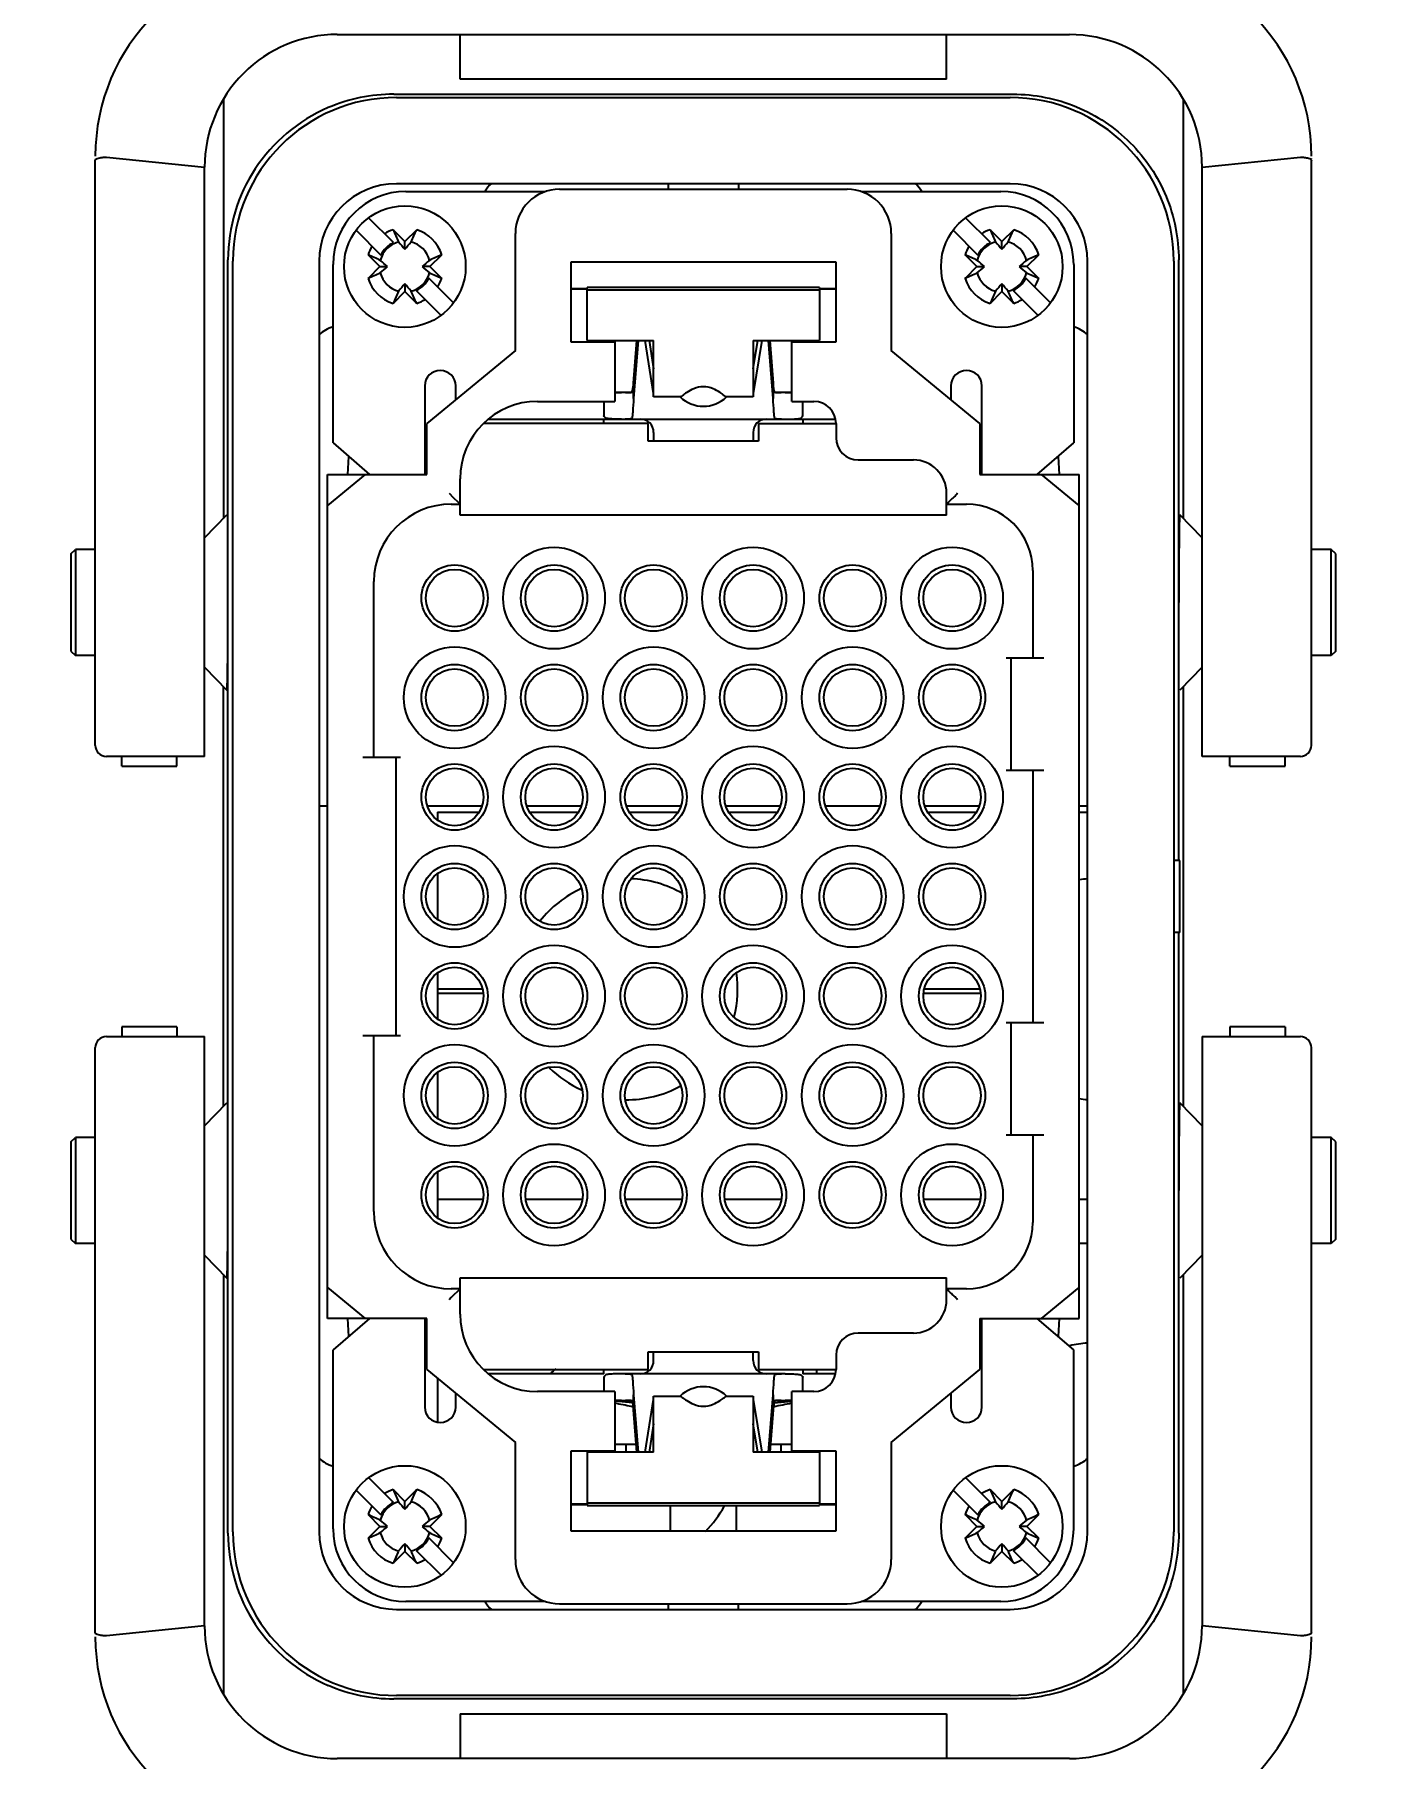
# Model space of a CAD drawing. Header units: millimetres. Extents: x 5828 to 7155, y 123 to 421.
# Drawn here: x 6515.302 to 6518.346, y 229.474 to 233.374 of the extents above; entities that cross this region are included whole.
import ezdxf

# ---------------------------------------------------------------- set-up
doc = ezdxf.new("R2010")
doc.units = ezdxf.units.MM
doc.layers.add('外形图', color=7, linetype='Continuous')
doc.layers.add('尺寸标注', color=7, linetype='Continuous')
doc.styles.add('微软雅黑', font='msyh.ttc', dxfattribs={"height": 2})
doc.dimstyles.new('尺寸标注_1_20比例', dxfattribs={"dimtxt": 1.5, "dimasz": 1.25, "dimexe": 0.5, "dimexo": 0.4, "dimgap": 0.5, "dimtad": 1, "dimdec": 1, "dimlfac": 20, "dimdsep": 46, "dimtxsty": '微软雅黑', "dimcen": 0.09, "dimadec": 0, "dimazin": 0, "dimtp": 0.01, "dimtm": 0.01, "dimtfac": 1, "dimtdec": 1, "dimtofl": 0, "dimtmove": 0, "dimatfit": 3, "dimfxl": 1, "dimtolj": 1, "dimarcsym": 0})

# ---------------------------------------------------------------- blocks, each defined once
blk = doc.blocks.new('*D1060')
at = {"layer": 'Defpoints', "color": 0}
for p in [(6511.7396, 231.3231), (6522.9899, 231.2412), (6511.7396, 221.9691)]:
    blk.add_point(p, dxfattribs=at)
at = {"layer": '尺寸标注', "color": 0, "linetype": 'Continuous', "lineweight": -2}
for p, q in [((6511.7396, 230.9231), (6511.7396, 221.4691)), ((6522.9899, 230.8412), (6522.9899, 221.4691)), ((6521.7399, 221.9691), (6512.9896, 221.9691))]:
    blk.add_line(p, q, dxfattribs=at)
at = {"layer": '尺寸标注', "color": 0}
for points in [[(6512.9896, 222.1775), (6512.9896, 221.7608), (6511.7396, 221.9691)], [(6521.7399, 221.7608), (6521.7399, 222.1775), (6522.9899, 221.9691)]]:
    blk.add_solid(points, dxfattribs=at)
at = {"layer": '尺寸标注', "color": 0, "insert": (6517.3647, 223.555), "char_height": 2, "attachment_point": 5, "style": '微软雅黑'}
blk.add_mtext('\\A1;\\A1;{\\H1.05x;225}', dxfattribs=at)

msp = doc.modelspace()

# ---------------------------------------------------------------- linework, layer by layer
at = {"layer": '外形图', "color": 0, "linetype": 'Continuous'}
for p, q in [((6515.9868, 233.3738), (6517.6426, 233.3738)), ((6516.2647, 233.2729), (6516.2647, 233.3738)), ((6517.3647, 233.2729), (6517.3647, 233.3738)), ((6517.3647, 233.2729), (6516.2647, 233.2729)), ((6515.7297, 233.2279), (6515.7297, 232.2791)), ((6516.1146, 233.2388), (6517.5148, 233.2388)), ((6516.1209, 233.2313), (6517.5085, 233.2313)), ((6517.8997, 233.2277), (6517.8997, 232.2791)), ((6515.4397, 231.7656), (6515.4397, 233.0891)), ((6515.4647, 233.0963), (6515.6868, 233.0738)), ((6515.6868, 231.7406), (6515.6868, 233.0738)), ((6517.9426, 233.0738), (6518.1647, 233.0963)), ((6517.9426, 231.7406), (6517.9426, 233.0738)), ((6518.1897, 233.0936), (6518.1897, 233.0943)), ((6518.1897, 231.7656), (6518.1897, 233.0891)), ((6517.5085, 233.0363), (6516.1209, 233.0363)), ((6516.7352, 233.0363), (6516.7352, 233.0258)), ((6516.8942, 233.0363), (6516.8942, 233.0258)), ((6516.1422, 233.0188), (6516.4572, 233.0188)), ((6516.4897, 233.0238), (6517.1397, 233.0238)), ((6517.1722, 233.0188), (6517.4872, 233.0188)), ((6516.1138, 232.903), (6516.0576, 232.9592)), ((6517.4638, 232.903), (6517.4077, 232.9592)), ((6516.0293, 232.9309), (6516.0855, 232.8747)), ((6516.1397, 232.9054), (6516.1129, 232.9321)), ((6516.1664, 232.9321), (6516.1397, 232.9054)), ((6516.3897, 232.6588), (6516.3897, 232.9238)), ((6517.2397, 232.9238), (6517.2397, 232.6588)), ((6517.3794, 232.9309), (6517.4355, 232.8747)), ((6517.4897, 232.9054), (6517.463, 232.9321)), ((6517.5165, 232.9321), (6517.4897, 232.9054)), ((6516.1397, 232.8879), (6516.1397, 232.9054)), ((6517.4897, 232.8879), (6517.4897, 232.9054)), ((6515.7397, 229.9838), (6515.7397, 232.8638)), ((6515.7509, 229.9862), (6515.7509, 232.8613)), ((6515.9459, 232.8613), (6515.9459, 229.9862)), ((6515.9772, 232.4497), (6515.9772, 232.8538)), ((6516.0564, 232.8756), (6516.0831, 232.8488)), ((6516.0831, 232.8488), (6516.0564, 232.8221)), ((6516.0831, 232.8488), (6516.1006, 232.8488)), ((6516.1963, 232.8488), (6516.1788, 232.8488)), ((6516.1963, 232.8488), (6516.223, 232.8756)), ((6516.223, 232.8221), (6516.1963, 232.8488)), ((6517.1147, 232.8588), (6516.5147, 232.8588)), ((6516.5147, 232.8588), (6516.5147, 232.6788)), ((6517.1147, 232.6788), (6517.1147, 232.8588)), ((6517.4064, 232.8756), (6517.4332, 232.8488)), ((6517.4332, 232.8488), (6517.4064, 232.8221)), ((6517.4332, 232.8488), (6517.4507, 232.8488)), ((6517.5463, 232.8488), (6517.5288, 232.8488)), ((6517.5463, 232.8488), (6517.573, 232.8756)), ((6517.573, 232.8221), (6517.5463, 232.8488)), ((6517.6522, 232.8538), (6517.6522, 232.4497)), ((6517.6835, 229.9862), (6517.6835, 232.8613)), ((6517.8785, 232.8613), (6517.8785, 229.9862)), ((6517.8897, 231.505), (6517.8897, 232.8638)), ((6516.1397, 232.8098), (6516.1397, 232.7923)), ((6516.25, 232.7668), (6516.1939, 232.8229)), ((6516.5522, 232.7988), (6516.5147, 232.7988)), ((6516.5147, 232.7983), (6516.5522, 232.7983)), ((6517.0772, 232.8014), (6516.5522, 232.8014)), ((6516.5522, 232.6812), (6516.5522, 232.8014)), ((6517.0772, 232.8014), (6517.0772, 232.6812)), ((6517.1147, 232.7988), (6517.0772, 232.7988)), ((6517.0772, 232.7983), (6517.1147, 232.7983)), ((6517.4897, 232.8098), (6517.4897, 232.7923)), ((6517.6001, 232.7668), (6517.5439, 232.8229)), ((6516.1129, 232.7655), (6516.1397, 232.7923)), ((6516.1397, 232.7923), (6516.1664, 232.7655)), ((6516.1656, 232.7946), (6516.2217, 232.7385)), ((6517.0772, 232.7956), (6516.5522, 232.7956)), ((6517.463, 232.7655), (6517.4897, 232.7923)), ((6517.4897, 232.7923), (6517.5165, 232.7655)), ((6517.5156, 232.7946), (6517.5718, 232.7385)), ((6516.5522, 232.6812), (6516.7022, 232.6812)), ((6516.5897, 232.6812), (6516.5897, 232.6788)), ((6516.6571, 232.5851), (6516.6646, 232.6812)), ((6516.6672, 232.6812), (6516.6571, 232.5507)), ((6516.7022, 232.5616), (6516.6828, 232.6812)), ((6516.6918, 232.6812), (6516.7022, 232.6171)), ((6516.7022, 232.5541), (6516.7022, 232.6812)), ((6516.9272, 232.6812), (6517.0772, 232.6812)), ((6516.9272, 232.6812), (6516.9272, 232.5541)), ((6516.9272, 232.6171), (6516.9377, 232.6812)), ((6516.9466, 232.6812), (6516.9272, 232.5616)), ((6516.9723, 232.5507), (6516.9622, 232.6812)), ((6516.9649, 232.6812), (6516.9723, 232.5851)), ((6517.0397, 232.6788), (6517.0397, 232.6812)), ((6516.3897, 232.6588), (6516.1897, 232.4938)), ((6516.5147, 232.6788), (6516.6147, 232.6788)), ((6516.6147, 232.6788), (6516.6147, 232.5438)), ((6517.0147, 232.6788), (6517.1147, 232.6788)), ((6517.0147, 232.5438), (6517.0147, 232.6788)), ((6517.4397, 232.4938), (6517.2397, 232.6588)), ((6516.1847, 232.5788), (6516.1847, 232.3788)), ((6516.2547, 232.5474), (6516.2547, 232.5788)), ((6516.6571, 232.5507), (6516.6571, 232.5851)), ((6516.9723, 232.5851), (6516.9723, 232.5507)), ((6517.3747, 232.5788), (6517.3747, 232.5474)), ((6517.4447, 232.3788), (6517.4447, 232.5788)), ((6516.4397, 232.5438), (6516.6147, 232.5438)), ((6516.5897, 232.5438), (6516.5897, 232.5122)), ((6516.6536, 232.5638), (6516.6147, 232.5638)), ((6516.6168, 232.5639), (6516.6297, 232.5638)), ((6516.7624, 232.5541), (6516.7022, 232.5541)), ((6516.9272, 232.5541), (6516.867, 232.5541)), ((6517.0147, 232.5638), (6516.9758, 232.5638)), ((6516.9997, 232.5638), (6517.0148, 232.5639)), ((6517.0147, 232.5438), (6517.0647, 232.5438)), ((6517.0397, 232.5122), (6517.0397, 232.5438)), ((6516.1897, 232.3788), (6516.1897, 232.4938)), ((6516.6897, 232.4938), (6516.3172, 232.4938)), ((6516.3284, 232.5038), (6517.1131, 232.5038)), ((6516.5897, 232.4938), (6516.5897, 232.5038)), ((6516.6897, 232.4538), (6516.6897, 232.4938)), ((6516.9397, 232.4938), (6517.1147, 232.4938)), ((6516.9397, 232.4938), (6516.9397, 232.4538)), ((6517.0397, 232.5038), (6517.0397, 232.4938)), ((6517.1147, 232.4938), (6517.1147, 232.4613)), ((6517.4397, 232.4938), (6517.4397, 232.3788)), ((6515.9772, 232.4497), (6516.0597, 232.3788)), ((6516.9397, 232.4538), (6516.6897, 232.4538)), ((6516.7022, 232.4738), (6516.7022, 232.4538)), ((6516.9272, 232.4738), (6516.9272, 232.4538)), ((6517.5697, 232.3788), (6517.6522, 232.4497)), ((6516.0126, 232.4192), (6516.01, 232.3788)), ((6516.1897, 232.4438), (6516.1847, 232.4438)), ((6517.1647, 232.4113), (6517.2897, 232.4113)), ((6517.4397, 232.4438), (6517.4447, 232.4438)), ((6517.6168, 232.4192), (6517.6194, 232.3788)), ((6515.9647, 232.3788), (6516.1897, 232.3788)), ((6515.9647, 230.4688), (6515.9647, 232.3788)), ((6516.0503, 232.3788), (6515.9647, 232.3082)), ((6517.4397, 232.3788), (6517.6647, 232.3788)), ((6517.6647, 232.3082), (6517.5791, 232.3788)), ((6517.6647, 230.4688), (6517.6647, 232.3788)), ((6516.2397, 232.3363), (6516.2446, 232.3314)), ((6516.2447, 232.3313), (6516.2647, 232.3113)), ((6516.2647, 232.2863), (6516.2647, 232.3688)), ((6517.3647, 232.2863), (6517.3647, 232.3363)), ((6516.2447, 232.3113), (6516.2647, 232.3113)), ((6517.3647, 232.3113), (6517.4097, 232.3113)), ((6515.6868, 232.2353), (6515.7373, 232.2869)), ((6517.3647, 232.2863), (6516.2647, 232.2863)), ((6517.9426, 232.2353), (6517.8921, 232.2869)), ((6515.3847, 232.1988), (6515.3947, 232.2088)), ((6515.3847, 232.1988), (6515.3847, 231.9788)), ((6515.4397, 232.2088), (6515.3947, 232.2088)), ((6515.3947, 232.2088), (6515.3947, 231.9688)), ((6518.2347, 232.2088), (6518.1897, 232.2088)), ((6518.2447, 232.1988), (6518.2347, 232.2088)), ((6518.2347, 231.9688), (6518.2347, 232.2088)), ((6518.2447, 231.9788), (6518.2447, 232.1988)), ((6516.0697, 231.7388), (6516.0697, 232.1363)), ((6517.5597, 232.1613), (6517.5597, 231.9638)), ((6515.3847, 231.9788), (6515.3947, 231.9688)), ((6515.4397, 231.9688), (6515.3947, 231.9688)), ((6515.6868, 231.9424), (6515.7373, 231.8907)), ((6517.4997, 231.9638), (6517.5847, 231.9638)), ((6517.5097, 231.9638), (6517.5097, 231.7088)), ((6517.9426, 231.9424), (6517.8921, 231.8907)), ((6518.2347, 231.9688), (6518.1897, 231.9688)), ((6518.2447, 231.9788), (6518.2347, 231.9688)), ((6515.7297, 230.949), (6515.7297, 231.8985)), ((6517.8997, 231.8985), (6517.8997, 230.949)), ((6515.6868, 231.7406), (6515.4647, 231.7406)), ((6515.4993, 231.7188), (6515.4993, 231.7406)), ((6515.4993, 231.7188), (6515.6243, 231.7188)), ((6515.6243, 231.7188), (6515.6243, 231.7406)), ((6516.0447, 231.7388), (6516.1297, 231.7388)), ((6516.1197, 231.1088), (6516.1197, 231.7388)), ((6517.5847, 231.7088), (6517.4997, 231.7088)), ((6517.5597, 231.7088), (6517.5597, 231.1388)), ((6518.1647, 231.7406), (6517.9426, 231.7406)), ((6518.0051, 231.7188), (6518.0051, 231.7406)), ((6518.0051, 231.7188), (6518.1301, 231.7188)), ((6518.1301, 231.7188), (6518.1301, 231.7406)), ((6515.9459, 231.6288), (6515.9647, 231.6288)), ((6516.191, 231.6288), (6516.3134, 231.6288)), ((6516.416, 231.6288), (6516.5384, 231.6288)), ((6516.641, 231.6288), (6516.7634, 231.6288)), ((6516.866, 231.6288), (6516.9884, 231.6288)), ((6517.091, 231.6288), (6517.2134, 231.6288)), ((6517.316, 231.6288), (6517.4384, 231.6288)), ((6517.6647, 231.6288), (6517.6835, 231.6288)), ((6516.2132, 231.6143), (6516.3065, 231.6143)), ((6516.2132, 231.6143), (6516.2132, 231.5974)), ((6516.4229, 231.6143), (6516.5315, 231.6143)), ((6516.6479, 231.6143), (6516.7565, 231.6143)), ((6516.8729, 231.6143), (6516.9815, 231.6143)), ((6517.3229, 231.6143), (6517.4315, 231.6143)), ((6517.6647, 231.6143), (6517.6835, 231.6143)), ((6516.2132, 231.4752), (6516.2132, 231.3724)), ((6517.8924, 231.505), (6517.8785, 231.505)), ((6517.8924, 231.3425), (6517.8924, 231.505)), ((6517.8924, 231.3425), (6517.8785, 231.3425)), ((6517.8897, 229.9838), (6517.8897, 231.3425)), ((6516.2132, 231.2501), (6516.2132, 231.1474)), ((6516.3148, 231.214), (6516.2132, 231.214)), ((6516.3165, 231.204), (6516.2132, 231.204)), ((6517.4415, 231.204), (6517.3129, 231.204)), ((6517.4398, 231.214), (6517.3147, 231.214)), ((6515.6243, 231.1288), (6515.4993, 231.1288)), ((6515.4993, 231.1288), (6515.4993, 231.107)), ((6515.6243, 231.1288), (6515.6243, 231.107)), ((6517.4997, 231.1388), (6517.5847, 231.1388)), ((6517.5097, 231.1388), (6517.5097, 230.8838)), ((6518.1301, 231.1288), (6518.0051, 231.1288)), ((6518.0051, 231.1288), (6518.0051, 231.107)), ((6518.1301, 231.1288), (6518.1301, 231.107)), ((6515.4647, 231.107), (6515.6868, 231.107)), ((6515.6868, 229.7737), (6515.6868, 231.107)), ((6516.1297, 231.1088), (6516.0447, 231.1088)), ((6516.0697, 230.7113), (6516.0697, 231.1088)), ((6517.9426, 231.107), (6518.1647, 231.107)), ((6517.9426, 231.107), (6517.9426, 229.7737)), ((6515.4397, 229.7585), (6515.4397, 231.082)), ((6518.1897, 229.7585), (6518.1897, 231.082)), ((6516.2132, 231.0251), (6516.2132, 230.9224)), ((6515.6868, 230.9052), (6515.7373, 230.9569)), ((6517.9426, 230.9052), (6517.8921, 230.9569)), ((6515.3847, 230.8688), (6515.3947, 230.8788)), ((6515.3847, 230.8687), (6515.3847, 230.6488)), ((6515.4397, 230.8788), (6515.3947, 230.8788)), ((6515.3947, 230.8788), (6515.3947, 230.6388)), ((6517.5847, 230.8838), (6517.4997, 230.8838)), ((6517.5597, 230.8838), (6517.5597, 230.6863)), ((6518.2347, 230.8788), (6518.1897, 230.8788)), ((6518.2447, 230.8688), (6518.2347, 230.8788)), ((6518.2347, 230.6388), (6518.2347, 230.8788)), ((6518.2447, 230.6488), (6518.2447, 230.8687)), ((6516.2132, 230.8001), (6516.2132, 230.6974)), ((6516.2132, 230.739), (6516.3163, 230.739)), ((6516.413, 230.739), (6516.5413, 230.739)), ((6516.638, 230.739), (6516.7664, 230.739)), ((6516.863, 230.739), (6516.9914, 230.739)), ((6517.313, 230.739), (6517.4414, 230.739)), ((6517.6647, 230.739), (6517.6835, 230.739)), ((6515.3847, 230.6488), (6515.3947, 230.6388)), ((6515.4397, 230.6388), (6515.3947, 230.6388)), ((6517.6835, 230.639), (6517.6647, 230.639)), ((6518.2347, 230.6388), (6518.1897, 230.6388)), ((6518.2447, 230.6488), (6518.2347, 230.6388)), ((6515.6868, 230.6123), (6515.7373, 230.5607)), ((6517.9426, 230.6123), (6517.8921, 230.5607)), ((6515.7297, 230.5685), (6515.7297, 229.6199)), ((6515.9647, 230.5394), (6516.0503, 230.4688)), ((6516.2647, 230.5363), (6516.2447, 230.5363)), ((6516.2647, 230.5363), (6516.2447, 230.5163)), ((6516.2647, 230.5613), (6517.3647, 230.5613)), ((6516.2647, 230.4788), (6516.2647, 230.5613)), ((6517.3647, 230.5113), (6517.3647, 230.5613)), ((6517.4097, 230.5363), (6517.3647, 230.5363)), ((6517.5791, 230.4688), (6517.6647, 230.5394)), ((6517.8997, 230.5685), (6517.8997, 229.6197)), ((6516.2447, 230.5163), (6516.2397, 230.5114)), ((6516.1897, 230.4688), (6515.9647, 230.4688)), ((6516.0597, 230.4688), (6515.9772, 230.3979)), ((6516.01, 230.4688), (6516.0126, 230.4284)), ((6516.1847, 230.4688), (6516.1847, 230.2688)), ((6516.1897, 230.3538), (6516.1897, 230.4688)), ((6517.4397, 230.4688), (6517.6647, 230.4688)), ((6517.4397, 230.4688), (6517.4397, 230.3538)), ((6517.4447, 230.2688), (6517.4447, 230.4688)), ((6517.6522, 230.3979), (6517.5697, 230.4688)), ((6517.6194, 230.4688), (6517.6168, 230.4284)), ((6517.2897, 230.4363), (6517.1647, 230.4363)), ((6515.9772, 229.9937), (6515.9772, 230.3979)), ((6516.1897, 230.4038), (6516.1847, 230.4038)), ((6516.6897, 230.3938), (6516.9397, 230.3938)), ((6516.6897, 230.3538), (6516.6897, 230.3938)), ((6516.7022, 230.3738), (6516.7022, 230.3938)), ((6516.9272, 230.3738), (6516.9272, 230.3938)), ((6516.9397, 230.3938), (6516.9397, 230.3538)), ((6517.1147, 230.3863), (6517.1147, 230.3538)), ((6517.4397, 230.4038), (6517.4447, 230.4038)), ((6517.6522, 229.9937), (6517.6522, 230.3979)), ((6516.1897, 230.3538), (6516.3897, 230.1888)), ((6516.3172, 230.3538), (6516.6897, 230.3538)), ((6516.5897, 230.3438), (6516.3291, 230.3438)), ((6516.5897, 230.3438), (6516.5897, 230.3538)), ((6516.9997, 230.3438), (6516.6297, 230.3438)), ((6516.9397, 230.3538), (6517.1147, 230.3538)), ((6517.0397, 230.3538), (6517.0397, 230.3438)), ((6517.1131, 230.3438), (6517.0397, 230.3438)), ((6517.0712, 230.3438), (6517.0712, 230.3538)), ((6517.2397, 230.1888), (6517.4397, 230.3538)), ((6516.2132, 230.3344), (6516.2132, 230.2338)), ((6516.6147, 230.3038), (6516.4397, 230.3038)), ((6516.5897, 230.3354), (6516.5897, 230.3038)), ((6516.6147, 230.3038), (6516.6147, 230.1688)), ((6517.0647, 230.3038), (6517.0147, 230.3038)), ((6517.0147, 230.1688), (6517.0147, 230.3038)), ((6517.0397, 230.3038), (6517.0397, 230.3354)), ((6516.2547, 230.2688), (6516.2547, 230.3001)), ((6516.6147, 230.2838), (6516.6536, 230.2838)), ((6516.6297, 230.2838), (6516.6147, 230.2836)), ((6516.6545, 230.2785), (6516.615, 230.2818)), ((6516.6536, 230.2819), (6516.6545, 230.2787)), ((6516.6545, 230.2787), (6516.6561, 230.2702)), ((6516.6561, 230.2702), (6516.6571, 230.2624)), ((6516.6571, 230.2968), (6516.6672, 230.1664)), ((6516.6571, 230.2624), (6516.6571, 230.2968)), ((6516.6828, 230.1664), (6516.7022, 230.2859)), ((6516.7022, 230.2934), (6516.7624, 230.2934)), ((6516.7022, 230.1664), (6516.7022, 230.2934)), ((6516.867, 230.2934), (6516.9272, 230.2934)), ((6516.9272, 230.2934), (6516.9272, 230.1664)), ((6516.9272, 230.2859), (6516.9466, 230.1664)), ((6516.9622, 230.1664), (6516.9723, 230.2968)), ((6516.9723, 230.2968), (6516.9723, 230.2624)), ((6516.9749, 230.2787), (6516.9733, 230.2701)), ((6516.9758, 230.2819), (6516.9749, 230.2787)), ((6516.9749, 230.2785), (6517.0144, 230.2818)), ((6516.9758, 230.2838), (6517.0147, 230.2838)), ((6517.0126, 230.2837), (6516.9997, 230.2838)), ((6517.3747, 230.3001), (6517.3747, 230.2688)), ((6516.6646, 230.1664), (6516.6571, 230.2624)), ((6516.7022, 230.2305), (6516.6918, 230.1664)), ((6516.9377, 230.1664), (6516.9272, 230.2305)), ((6516.9723, 230.2624), (6516.9649, 230.1664)), ((6516.3897, 229.9237), (6516.3897, 230.1888)), ((6517.2397, 230.1888), (6517.2397, 229.9237)), ((6516.6147, 230.1688), (6516.5147, 230.1688)), ((6516.5147, 230.1688), (6516.5147, 229.9887)), ((6516.7022, 230.1664), (6516.5522, 230.1664)), ((6516.5522, 230.1664), (6516.5522, 230.0462)), ((6516.5897, 230.1688), (6516.5897, 230.1664)), ((6516.6632, 230.1838), (6516.6147, 230.1838)), ((6516.6397, 230.1838), (6516.6397, 230.1664)), ((6517.0772, 230.1664), (6516.9272, 230.1664)), ((6517.0147, 230.1838), (6516.9662, 230.1838)), ((6516.9897, 230.1838), (6516.9897, 230.1664)), ((6517.1147, 230.1688), (6517.0147, 230.1688)), ((6517.0397, 230.1664), (6517.0397, 230.1688)), ((6517.0772, 230.1664), (6517.0772, 230.0462)), ((6517.1147, 229.9887), (6517.1147, 230.1688)), ((6516.1138, 230.0529), (6516.0576, 230.1091)), ((6517.4638, 230.0529), (6517.4077, 230.1091)), ((6516.0293, 230.0808), (6516.0855, 230.0247)), ((6516.1397, 230.0553), (6516.1129, 230.0821)), ((6516.1664, 230.0821), (6516.1397, 230.0553)), ((6517.3794, 230.0808), (6517.4355, 230.0247)), ((6517.4897, 230.0553), (6517.463, 230.0821)), ((6517.5165, 230.0821), (6517.4897, 230.0553)), ((6516.1397, 230.0378), (6516.1397, 230.0553)), ((6516.5522, 230.0492), (6516.5147, 230.0492)), ((6516.5147, 230.0487), (6516.5522, 230.0487)), ((6516.5522, 230.0519), (6517.0772, 230.0519)), ((6516.5522, 230.0462), (6517.0772, 230.0462)), ((6516.7397, 230.0462), (6516.7397, 229.9887)), ((6516.8897, 229.9887), (6516.8897, 230.0462)), ((6517.1147, 230.0492), (6517.0772, 230.0492)), ((6517.0772, 230.0487), (6517.1147, 230.0487)), ((6517.4897, 230.0378), (6517.4897, 230.0553)), ((6516.0564, 230.0255), (6516.0831, 229.9987)), ((6516.0831, 229.9987), (6516.0564, 229.972)), ((6516.0831, 229.9987), (6516.1006, 229.9987)), ((6516.1963, 229.9987), (6516.1788, 229.9987)), ((6516.1963, 229.9987), (6516.223, 230.0255)), ((6516.223, 229.972), (6516.1963, 229.9987)), ((6517.4064, 230.0255), (6517.4332, 229.9987)), ((6517.4332, 229.9987), (6517.4064, 229.972)), ((6517.4332, 229.9987), (6517.4507, 229.9987)), ((6517.5463, 229.9987), (6517.5288, 229.9987)), ((6517.5463, 229.9987), (6517.573, 230.0255)), ((6517.573, 229.972), (6517.5463, 229.9987)), ((6516.1397, 229.9597), (6516.1397, 229.9422)), ((6516.25, 229.9167), (6516.1939, 229.9728)), ((6516.5147, 229.9887), (6517.1147, 229.9887)), ((6517.4897, 229.9597), (6517.4897, 229.9422)), ((6517.6001, 229.9167), (6517.5439, 229.9728)), ((6516.1129, 229.9154), (6516.1397, 229.9422)), ((6516.1397, 229.9422), (6516.1664, 229.9154)), ((6516.1656, 229.9445), (6516.2217, 229.8884)), ((6517.463, 229.9154), (6517.4897, 229.9422)), ((6517.4897, 229.9422), (6517.5165, 229.9154)), ((6517.5156, 229.9445), (6517.5718, 229.8884)), ((6516.1209, 229.8112), (6517.5085, 229.8112)), ((6516.4572, 229.8287), (6516.1422, 229.8287)), ((6516.4897, 229.8237), (6517.1397, 229.8237)), ((6516.7352, 229.8218), (6516.7352, 229.8112)), ((6516.8942, 229.8112), (6516.8942, 229.8218)), ((6517.4872, 229.8287), (6517.1722, 229.8287)), ((6515.6868, 229.7737), (6515.4647, 229.7513)), ((6518.1647, 229.7513), (6517.9426, 229.7737)), ((6517.5148, 229.6087), (6516.1146, 229.6087)), ((6517.5085, 229.6162), (6516.1209, 229.6162)), ((6516.2647, 229.5747), (6517.3647, 229.5747)), ((6516.2647, 229.5747), (6516.2647, 229.4737)), ((6517.3647, 229.5747), (6517.3647, 229.4737)), ((6517.6426, 229.4737), (6515.9868, 229.4737))]:
    msp.add_line(p, q, dxfattribs=at)
for centre, radius in [((6516.1397, 232.8488), 0.1375), ((6517.4897, 232.8488), 0.1375), ((6516.4772, 232.0988), 0.115), ((6516.9272, 232.0988), 0.115), ((6517.3772, 232.0988), 0.115), ((6516.2522, 232.0988), 0.075), ((6516.2522, 232.0988), 0.065), ((6516.4772, 232.0988), 0.075), ((6516.4772, 232.0988), 0.065), ((6516.7022, 232.0988), 0.075), ((6516.7022, 232.0988), 0.065), ((6516.9272, 232.0988), 0.075), ((6516.9272, 232.0988), 0.065), ((6517.1522, 232.0988), 0.075), ((6517.1522, 232.0988), 0.065), ((6517.3772, 232.0988), 0.075), ((6517.3772, 232.0988), 0.065), ((6516.2522, 231.8738), 0.115), ((6516.7022, 231.8738), 0.115), ((6517.1522, 231.8738), 0.115), ((6516.2522, 231.8738), 0.075), ((6516.4772, 231.8738), 0.075), ((6516.7022, 231.8738), 0.075), ((6516.9272, 231.8738), 0.075), ((6517.1522, 231.8738), 0.075), ((6517.3772, 231.8738), 0.075), ((6516.2522, 231.8738), 0.065), ((6516.4772, 231.8738), 0.065), ((6516.7022, 231.8738), 0.065), ((6516.9272, 231.8738), 0.065), ((6517.1522, 231.8738), 0.065), ((6517.3772, 231.8738), 0.065), ((6516.4772, 231.6488), 0.115), ((6516.9272, 231.6488), 0.115), ((6517.3772, 231.6488), 0.115), ((6516.2522, 231.6488), 0.075), ((6516.2522, 231.6488), 0.065), ((6516.4772, 231.6488), 0.075), ((6516.4772, 231.6488), 0.065), ((6516.7022, 231.6488), 0.075), ((6516.7022, 231.6488), 0.065), ((6516.9272, 231.6488), 0.075), ((6516.9272, 231.6488), 0.065), ((6517.1522, 231.6488), 0.075), ((6517.1522, 231.6488), 0.065), ((6517.3772, 231.6488), 0.075), ((6517.3772, 231.6488), 0.065), ((6516.2522, 231.4238), 0.115), ((6516.7022, 231.4238), 0.115), ((6517.1522, 231.4238), 0.115), ((6516.2522, 231.4238), 0.075), ((6516.2522, 231.4238), 0.065), ((6516.4772, 231.4238), 0.075), ((6516.4772, 231.4238), 0.065), ((6516.7022, 231.4238), 0.075), ((6516.7022, 231.4238), 0.065), ((6516.9272, 231.4238), 0.075), ((6516.9272, 231.4238), 0.065), ((6517.1522, 231.4238), 0.075), ((6517.1522, 231.4238), 0.065), ((6517.3772, 231.4238), 0.075), ((6517.3772, 231.4238), 0.065), ((6516.4772, 231.1988), 0.115), ((6516.9272, 231.1988), 0.115), ((6517.3772, 231.1988), 0.115), ((6516.2522, 231.1988), 0.075), ((6516.2522, 231.1988), 0.065), ((6516.4772, 231.1988), 0.075), ((6516.4772, 231.1988), 0.065), ((6516.7022, 231.1988), 0.075), ((6516.7022, 231.1988), 0.065), ((6516.9272, 231.1988), 0.075), ((6516.9272, 231.1988), 0.065), ((6517.1522, 231.1988), 0.075), ((6517.1522, 231.1988), 0.065), ((6517.3772, 231.1988), 0.075), ((6517.3772, 231.1988), 0.065), ((6516.2522, 230.9738), 0.115), ((6516.7022, 230.9738), 0.115), ((6517.1522, 230.9738), 0.115), ((6516.2522, 230.9738), 0.075), ((6516.4772, 230.9738), 0.075), ((6516.7022, 230.9738), 0.075), ((6516.9272, 230.9738), 0.075), ((6517.1522, 230.9738), 0.075), ((6517.3772, 230.9738), 0.075), ((6516.2522, 230.9738), 0.065), ((6516.4772, 230.9738), 0.065), ((6516.7022, 230.9738), 0.065), ((6516.9272, 230.9738), 0.065), ((6517.1522, 230.9738), 0.065), ((6517.3772, 230.9738), 0.065), ((6516.4772, 230.7488), 0.115), ((6516.9272, 230.7488), 0.115), ((6517.3772, 230.7488), 0.115), ((6516.2522, 230.7488), 0.075), ((6516.2522, 230.7488), 0.065), ((6516.4772, 230.7488), 0.075), ((6516.4772, 230.7488), 0.065), ((6516.7022, 230.7488), 0.075), ((6516.7022, 230.7488), 0.065), ((6516.9272, 230.7488), 0.075), ((6516.9272, 230.7488), 0.065), ((6517.1522, 230.7488), 0.075), ((6517.1522, 230.7488), 0.065), ((6517.3772, 230.7488), 0.075), ((6517.3772, 230.7488), 0.065), ((6516.1397, 229.9987), 0.1375), ((6517.4897, 229.9987), 0.1375)]:
    msp.add_circle(centre, radius, dxfattribs=at)
for centre, radius, start, end in [((6515.8897, 233.0988), 0.45, 90, 180), ((6517.7397, 233.0988), 0.45, 360, 90), ((6515.9868, 233.0738), 0.3, 89.9998, 180), ((6517.6426, 233.0738), 0.3, 0, 89.9999), ((6516.1209, 232.8613), 0.37, 90, 180), ((6517.5085, 232.8613), 0.37, 0, 90), ((6516.1147, 232.8639), 0.375, 113.2893, 180.0078), ((6516.1209, 232.8613), 0.175, 90, 180), ((6516.3863, 232.981), 0.0755, 132.4137, 149.6889), ((6517.2432, 232.9811), 0.0753, 30.0279, 44.9605), ((6517.5085, 232.8613), 0.175, 0, 90), ((6516.1422, 232.8538), 0.165, 90, 180), ((6516.4897, 232.9238), 0.1, 90, 180), ((6516.8147, 233.0258), 0.0795, 180, 181.5004), ((6516.8147, 233.0258), 0.0795, 358.4996, 0), ((6517.1397, 232.9238), 0.1, 0, 90), ((6517.4872, 232.8538), 0.165, 0, 90), ((6516.1397, 232.8488), 0.0875, 107.7971, 121.787), ((6523.6432, 236.3497), 8.2695, 204.41074, 204.62178), ((6508.6362, 236.3497), 8.2695, 335.37822, 335.58926), ((6516.1397, 232.8488), 0.0875, 17.7971, 72.2029), ((6517.4897, 232.8488), 0.0875, 107.7971, 121.787), ((6524.9933, 236.3497), 8.2695, 204.41074, 204.62178), ((6509.9862, 236.3497), 8.2695, 335.37822, 335.58926), ((6517.4897, 232.8488), 0.0875, 17.7971, 72.2029), ((6516.1397, 232.8488), 0.0875, 148.213, 162.2029), ((6516.1397, 232.8488), 0.0574, 104.2353, 165.7647), ((6516.1397, 232.8488), 0.0601, 115.5551, 154.4449), ((6517.354, 233.9383), 1.6056, 220.0858, 220.8613), ((6514.9254, 233.9383), 1.6056, 319.1387, 319.9142), ((6516.1397, 232.8488), 0.0574, 14.2353, 75.7647), ((6517.4897, 232.8488), 0.0875, 148.213, 162.2029), ((6517.4897, 232.8488), 0.0574, 104.2353, 165.7647), ((6517.4897, 232.8488), 0.0601, 115.5551, 154.4449), ((6518.704, 233.9383), 1.6056, 220.0858, 220.8613), ((6516.2754, 233.9383), 1.6056, 319.1387, 319.9142), ((6517.4897, 232.8488), 0.0574, 14.2353, 75.7647), ((6512.6388, 225.3453), 8.2695, 65.37822, 65.58926), ((6515.0502, 231.6345), 1.6056, 49.1387, 49.9142), ((6515.0502, 234.0631), 1.6056, 310.0858, 310.8613), ((6517.2292, 231.6345), 1.6056, 130.0858, 130.8613), ((6517.2292, 234.0631), 1.6056, 229.1387, 229.9142), ((6519.6406, 225.3453), 8.2695, 114.41074, 114.62178), ((6513.9888, 225.3453), 8.2695, 65.37822, 65.58926), ((6516.4002, 231.6345), 1.6056, 49.1387, 49.9142), ((6516.4002, 234.0631), 1.6056, 310.0858, 310.8613), ((6518.5792, 231.6345), 1.6056, 130.0858, 130.8613), ((6518.5792, 234.0631), 1.6056, 229.1387, 229.9142), ((6520.9906, 225.3453), 8.2695, 114.41074, 114.62178), ((6512.6388, 240.3524), 8.2695, 294.41074, 294.62178), ((6516.1397, 232.8488), 0.0875, 197.7971, 252.2029), ((6516.1397, 232.8488), 0.0574, 194.2353, 255.7647), ((6517.354, 231.7593), 1.6056, 139.1387, 139.9142), ((6514.9254, 231.7593), 1.6056, 40.0858, 40.8613), ((6516.1397, 232.8488), 0.0574, 284.2353, 345.7647), ((6516.1397, 232.8488), 0.0601, 295.5551, 334.4449), ((6519.6406, 240.3524), 8.2695, 245.37822, 245.58926), ((6516.1397, 232.8488), 0.0875, 328.213, 342.2029), ((6513.9888, 240.3524), 8.2695, 294.41074, 294.62178), ((6517.4897, 232.8488), 0.0875, 197.7971, 252.2029), ((6517.4897, 232.8488), 0.0574, 194.2353, 255.7647), ((6518.704, 231.7593), 1.6056, 139.1387, 139.9142), ((6516.2754, 231.7593), 1.6056, 40.0858, 40.8613), ((6517.4897, 232.8488), 0.0574, 284.2353, 345.7647), ((6517.4897, 232.8488), 0.0601, 295.5551, 334.4449), ((6520.9906, 240.3524), 8.2695, 245.37822, 245.58926), ((6517.4897, 232.8488), 0.0875, 328.213, 342.2029), ((6523.6432, 229.3479), 8.2695, 155.37822, 155.58926), ((6508.6362, 229.3479), 8.2695, 24.41074, 24.62178), ((6516.1397, 232.8488), 0.0875, 287.7971, 301.787), ((6524.9933, 229.3479), 8.2695, 155.37822, 155.58926), ((6509.9862, 229.3479), 8.2695, 24.41074, 24.62178), ((6517.4897, 232.8488), 0.0875, 287.7971, 301.787), ((6516.2197, 232.5788), 0.035, 0, 180), ((6517.4097, 232.5788), 0.035, 0, 180), ((6516.4397, 232.3688), 0.175, 90, 180), ((6516.6201, 232.7494), 0.1855, 268.3135, 268.9754), ((6516.8147, 232.6077), 0.075, 225.4711, 314.5289), ((6517.0647, 232.4938), 0.05, 0, 90), ((6516.6722, 232.4738), 0.03, 0, 90), ((6516.9572, 232.4738), 0.03, 90, 180), ((6517.1647, 232.4613), 0.05, 180, 270), ((6517.2897, 232.3363), 0.075, 0, 90), ((6516.2447, 232.1363), 0.175, 90, 180), ((6517.4097, 232.1613), 0.15, 0, 90), ((6515.4647, 231.7656), 0.025, 179.9994, 270), ((6518.1647, 231.7656), 0.025, 270, 0.0006), ((6516.6422, 231.214), 0.25, 114.4445, 141.963), ((6516.6422, 231.214), 0.25, 59.9334, 88.1394), ((6517.7002, 231.214), 0.25, 93.8442, 98.0971), ((6516.6422, 231.214), 0.25, 345.6049, 8.5344), ((6515.4647, 231.082), 0.025, 90, 180.0006), ((6518.1647, 231.082), 0.025, 359.9994, 90), ((6516.6422, 231.214), 0.25, 225.2133, 245.7032), ((6516.6422, 231.214), 0.25, 269.0115, 298.9381), ((6517.7002, 231.214), 0.25, 261.7727, 266.1438), ((6516.2447, 230.7113), 0.175, 180, 270), ((6517.4097, 230.6863), 0.15, 270, 0), ((6517.2897, 230.5113), 0.075, 270, 0), ((6516.4397, 230.4788), 0.175, 180, 270), ((6517.1647, 230.3863), 0.05, 90, 180), ((6517.7002, 230.164), 0.25, 93.8442, 103.2612), ((6516.6422, 230.164), 0.25, 130.0973, 133.6912), ((6516.6722, 230.3738), 0.03, 270, 0), ((6516.9572, 230.3738), 0.03, 180, 270), ((6517.0647, 230.3538), 0.05, 270, 0), ((6516.8147, 230.2399), 0.075, 45.4711, 134.5289), ((6516.2197, 230.2688), 0.035, 180, 0), ((6516.9446, 231.8169), 1.5736, 257.8974, 259.2609), ((6516.9044, 231.6087), 1.3616, 259.2919, 259.4897), ((6517.2015, 230.2364), 0.2307, 171.6188, 173.531), ((6516.6904, 231.7901), 1.5462, 280.5442, 282.1083), ((6517.0093, 230.0982), 0.1855, 88.3135, 88.9754), ((6517.4097, 230.2688), 0.035, 180, 0), ((6516.1397, 229.9987), 0.0875, 107.7971, 121.787), ((6523.6432, 233.4996), 8.2695, 204.41074, 204.62178), ((6508.6362, 233.4996), 8.2695, 335.37822, 335.58926), ((6516.1397, 229.9987), 0.0875, 17.7971, 72.2029), ((6517.4897, 229.9987), 0.0875, 107.7971, 121.787), ((6524.9933, 233.4996), 8.2695, 204.41074, 204.62178), ((6509.9862, 233.4996), 8.2695, 335.37822, 335.58926), ((6517.4897, 229.9987), 0.0875, 17.7971, 72.2029), ((6516.1397, 229.9987), 0.0875, 148.213, 162.2029), ((6516.1397, 229.9987), 0.0574, 104.2353, 165.7647), ((6516.1397, 229.9987), 0.0601, 115.5551, 154.4449), ((6517.354, 231.0882), 1.6056, 220.0858, 220.8613), ((6514.9254, 231.0882), 1.6056, 319.1387, 319.9142), ((6516.1397, 229.9987), 0.0574, 14.2353, 75.7647), ((6516.6422, 230.164), 0.25, 315.1319, 331.6486), ((6517.4897, 229.9987), 0.0875, 148.213, 162.2029), ((6517.4897, 229.9987), 0.0574, 104.2353, 165.7647), ((6517.4897, 229.9987), 0.0601, 115.5551, 154.4449), ((6518.704, 231.0882), 1.6056, 220.0858, 220.8613), ((6516.2754, 231.0882), 1.6056, 319.1387, 319.9142), ((6517.4897, 229.9987), 0.0574, 14.2353, 75.7647), ((6516.1422, 229.9937), 0.165, 180, 270), ((6512.6388, 222.4952), 8.2695, 65.37822, 65.58926), ((6515.0502, 228.7845), 1.6056, 49.1387, 49.9142), ((6515.0502, 231.213), 1.6056, 310.0858, 310.8613), ((6517.2292, 228.7845), 1.6056, 130.0858, 130.8613), ((6517.2292, 231.213), 1.6056, 229.1387, 229.9142), ((6519.6406, 222.4952), 8.2695, 114.41074, 114.62178), ((6513.9888, 222.4952), 8.2695, 65.37822, 65.58926), ((6516.4002, 228.7845), 1.6056, 49.1387, 49.9142), ((6516.4002, 231.213), 1.6056, 310.0858, 310.8613), ((6517.4872, 229.9937), 0.165, 270, 0), ((6518.5792, 228.7845), 1.6056, 130.0858, 130.8613), ((6518.5792, 231.213), 1.6056, 229.1387, 229.9142), ((6520.9906, 222.4952), 8.2695, 114.41074, 114.62178), ((6516.1147, 229.9837), 0.375, 179.9922, 246.7107), ((6516.1209, 229.9862), 0.37, 180, 270), ((6516.1209, 229.9862), 0.175, 180, 270), ((6512.6388, 237.5023), 8.2695, 294.41074, 294.62178), ((6516.1397, 229.9987), 0.0875, 197.7971, 252.2029), ((6516.1397, 229.9987), 0.0574, 194.2353, 255.7647), ((6517.354, 228.9093), 1.6056, 139.1387, 139.9142), ((6514.9254, 228.9093), 1.6056, 40.0858, 40.8613), ((6516.1397, 229.9987), 0.0574, 284.2353, 345.7647), ((6516.1397, 229.9987), 0.0601, 295.5551, 334.4449), ((6519.6406, 237.5023), 8.2695, 245.37822, 245.58926), ((6516.1397, 229.9987), 0.0875, 328.213, 342.2029), ((6513.9888, 237.5023), 8.2695, 294.41074, 294.62178), ((6517.4897, 229.9987), 0.0875, 197.7971, 252.2029), ((6517.4897, 229.9987), 0.0574, 194.2353, 255.7647), ((6518.704, 228.9093), 1.6056, 139.1387, 139.9142), ((6516.2754, 228.9093), 1.6056, 40.0858, 40.8613), ((6517.4897, 229.9987), 0.0574, 284.2353, 345.7647), ((6517.5085, 229.9862), 0.37, 270, 0), ((6517.5085, 229.9862), 0.175, 270, 0), ((6517.4897, 229.9987), 0.0601, 295.5551, 334.4449), ((6520.9906, 237.5023), 8.2695, 245.37822, 245.58926), ((6517.4897, 229.9987), 0.0875, 328.213, 342.2029), ((6523.6432, 226.4978), 8.2695, 155.37822, 155.58926), ((6508.6362, 226.4978), 8.2695, 24.41074, 24.62178), ((6516.1397, 229.9987), 0.0875, 287.7971, 301.787), ((6516.4897, 229.9237), 0.1, 180, 270), ((6517.1397, 229.9237), 0.1, 270, 0), ((6524.9933, 226.4978), 8.2695, 155.37822, 155.58926), ((6509.9862, 226.4978), 8.2695, 24.41074, 24.62178), ((6517.4897, 229.9987), 0.0875, 287.7971, 301.787), ((6516.3862, 229.8665), 0.0754, 210.2963, 227.588), ((6516.8147, 229.8218), 0.0795, 178.5281, 180), ((6516.8147, 229.8218), 0.0795, 0, 1.4719), ((6517.2432, 229.8665), 0.0754, 315.0426, 329.962), ((6515.9868, 229.7737), 0.3, 180, 269.9999), ((6517.6426, 229.7737), 0.3, 269.9998, 0), ((6515.8897, 229.7487), 0.45, 180, 270), ((6517.7397, 229.7487), 0.45, 270, 0)]:
    msp.add_arc(centre, radius, start, end, dxfattribs=at)
for centre, major_axis, start_param, end_param in [((6517.2434, 232.9813), (-0.0531, -0.0531), 3.141593, 3.181334), ((6517.2434, 229.8663), (-0.0531, 0.0531), 3.101851, 3.141593)]:
    msp.add_ellipse(centre, major_axis=major_axis, ratio=0.999315, start_param=start_param, end_param=end_param, dxfattribs=at)
for points in [[(6516.1146, 233.2388), (6516.0642, 233.2388), (6516.0127, 233.2282), (6515.9664, 233.2083)], [(6515.4551, 233.0958), (6515.4583, 233.0961), (6515.4615, 233.0963), (6515.4647, 233.0963)], [(6518.1647, 233.0963), (6518.1679, 233.0963), (6518.1711, 233.0961), (6518.1743, 233.0958)], [(6515.9771, 232.7123), (6515.9654, 232.709), (6515.9541, 232.7027), (6515.9453, 232.6942)], [(6517.6839, 232.6944), (6517.6752, 232.7028), (6517.664, 232.7091), (6517.6523, 232.7124)], [(6515.9455, 230.1532), (6515.9543, 230.1448), (6515.9654, 230.1384), (6515.9771, 230.1352)], [(6517.6523, 230.1352), (6517.664, 230.1385), (6517.6753, 230.1449), (6517.6841, 230.1533)], [(6515.4647, 229.7513), (6515.4615, 229.7513), (6515.4583, 229.7514), (6515.4551, 229.7518)], [(6518.1743, 229.7518), (6518.1711, 229.7514), (6518.1679, 229.7513), (6518.1647, 229.7513)], [(6515.9664, 229.6393), (6516.0127, 229.6193), (6516.0642, 229.6087), (6516.1146, 229.6087)]]:
    msp.add_open_spline(points, degree=3, dxfattribs=at)
for points, knots in [([(6517.5148, 233.2388), (6517.5636, 233.2388), (6517.6622, 233.2193), (6517.7868, 233.1358), (6517.8702, 233.0112), (6517.8897, 232.9126), (6517.8897, 232.8638)], [0, 0, 0, 0, 0.250001, 0.499998, 0.749996, 1, 1, 1, 1]), ([(6515.4397, 233.0891), (6515.4397, 233.0911), (6515.4462, 233.0946), (6515.4513, 233.0953), (6515.4551, 233.0958)], [0, 0, 0, 0, 0.335001, 1, 1, 1, 1]), ([(6518.1743, 233.0958), (6518.1758, 233.0956), (6518.1804, 233.0949), (6518.1852, 233.0937), (6518.1878, 233.0919)], [0, 0, 0, 0, 0.309667, 1, 1, 1, 1]), ([(6518.1878, 233.0919), (6518.1884, 233.0915), (6518.1893, 233.0908), (6518.1897, 233.0896), (6518.1897, 233.0891)], [0, 0, 0, 0, 0.56965, 1, 1, 1, 1]), ([(6516.6386, 232.5638), (6516.642, 232.5638), (6516.6463, 232.5639), (6516.6529, 232.5641), (6516.6536, 232.5657)], [0, 0, 0, 0, 0.663533, 1, 1, 1, 1]), ([(6516.6536, 232.5657), (6516.6539, 232.5667), (6516.6557, 232.5731), (6516.6565, 232.5796), (6516.6571, 232.5851)], [0, 0, 0, 0, 0.159431, 1, 1, 1, 1]), ([(6516.8147, 232.5769), (6516.8073, 232.5769), (6516.7937, 232.574), (6516.7785, 232.5648), (6516.7689, 232.5587), (6516.7642, 232.5541), (6516.7624, 232.5541)], [0, 0, 0, 0, 0.38635, 0.698387, 0.907657, 1, 1, 1, 1]), ([(6516.867, 232.5541), (6516.8652, 232.5541), (6516.8605, 232.5587), (6516.8509, 232.5648), (6516.8357, 232.574), (6516.8222, 232.5769), (6516.8147, 232.5769)], [0, 0, 0, 0, 0.092332, 0.301569, 0.61358, 1, 1, 1, 1]), ([(6516.9758, 232.5657), (6516.9755, 232.5667), (6516.9738, 232.5731), (6516.973, 232.5796), (6516.9723, 232.5851)], [0, 0, 0, 0, 0.159431, 1, 1, 1, 1]), ([(6516.9758, 232.5657), (6516.9765, 232.5641), (6516.9832, 232.5639), (6516.9874, 232.5638), (6516.9908, 232.5638)], [0, 0, 0, 0, 0.336476, 1, 1, 1, 1]), ([(6516.6571, 232.5507), (6516.6566, 232.5404), (6516.6551, 232.5252), (6516.6545, 232.5095), (6516.6528, 232.5048)], [0, 0, 0, 0, 0.671634, 1, 1, 1, 1]), ([(6516.9766, 232.5048), (6516.9749, 232.5095), (6516.9743, 232.5252), (6516.9729, 232.5404), (6516.9723, 232.5507)], [0, 0, 0, 0, 0.328345, 1, 1, 1, 1]), ([(6516.6297, 232.5038), (6516.6245, 232.5038), (6516.6149, 232.5037), (6516.6026, 232.5043), (6516.5929, 232.5054), (6516.5897, 232.5102), (6516.5897, 232.5122)], [0, 0, 0, 0, 0.35855, 0.660743, 0.865426, 1, 1, 1, 1]), ([(6516.6528, 232.5048), (6516.6527, 232.5043), (6516.6507, 232.5041), (6516.6462, 232.5037), (6516.6413, 232.5038), (6516.6379, 232.5038)], [0, 0, 0, 0, 0.095539, 0.313619, 1, 1, 1, 1]), ([(6516.9915, 232.5038), (6516.9881, 232.5038), (6516.9832, 232.5037), (6516.9787, 232.5041), (6516.9767, 232.5043), (6516.9766, 232.5048)], [0, 0, 0, 0, 0.68645, 0.904469, 1, 1, 1, 1]), ([(6516.9997, 232.5038), (6517.0049, 232.5038), (6517.0145, 232.5037), (6517.0268, 232.5043), (6517.0365, 232.5054), (6517.0397, 232.5102), (6517.0397, 232.5122)], [0, 0, 0, 0, 0.358557, 0.660756, 0.865427, 1, 1, 1, 1]), ([(6517.3897, 232.3363), (6517.3874, 232.3332), (6517.382, 232.3278), (6517.3748, 232.3217), (6517.3705, 232.317), (6517.3672, 232.3141), (6517.3666, 232.3127), (6517.3644, 232.3113), (6517.3647, 232.3113)], [0, 0, 0, 0, 0.333399, 0.646418, 0.782684, 0.895068, 0.971948, 1, 1, 1, 1]), ([(6517.8921, 232.2869), (6517.8913, 232.2877), (6517.8922, 232.278), (6517.8906, 232.272), (6517.891, 232.2513), (6517.8904, 232.2282), (6517.8902, 232.198), (6517.8899, 232.1513), (6517.8898, 232.1143), (6517.8898, 232.0888)], [0, 0, 0, 0, 0.017367, 0.072942, 0.164637, 0.288897, 0.440904, 0.614675, 1, 1, 1, 1]), ([(6515.7373, 231.8907), (6515.7381, 231.8899), (6515.7372, 231.8996), (6515.7388, 231.9056), (6515.7384, 231.9263), (6515.7391, 231.9494), (6515.7392, 231.9796), (6515.7395, 232.0264), (6515.7396, 232.0634), (6515.7396, 232.0888)], [0, 0, 0, 0, 0.017367, 0.072942, 0.164637, 0.288897, 0.440904, 0.614675, 1, 1, 1, 1]), ([(6517.8921, 230.9569), (6517.8913, 230.9577), (6517.8922, 230.948), (6517.8906, 230.942), (6517.891, 230.9213), (6517.8904, 230.8982), (6517.8902, 230.868), (6517.8899, 230.8212), (6517.8898, 230.7842), (6517.8898, 230.7588)], [0, 0, 0, 0, 0.017367, 0.072942, 0.164637, 0.288897, 0.440904, 0.614675, 1, 1, 1, 1]), ([(6515.7373, 230.5607), (6515.7381, 230.5598), (6515.7372, 230.5696), (6515.7388, 230.5756), (6515.7384, 230.5962), (6515.7391, 230.6194), (6515.7392, 230.6495), (6515.7395, 230.6963), (6515.7396, 230.7333), (6515.7396, 230.7588)], [0, 0, 0, 0, 0.017367, 0.072942, 0.164637, 0.288897, 0.440904, 0.614675, 1, 1, 1, 1]), ([(6517.3897, 230.5113), (6517.3874, 230.5144), (6517.382, 230.5198), (6517.3749, 230.5259), (6517.3704, 230.5304), (6517.3675, 230.5337), (6517.3662, 230.5344), (6517.3647, 230.5366), (6517.3647, 230.5363)], [0, 0, 0, 0, 0.334019, 0.644408, 0.780756, 0.894153, 0.971918, 1, 1, 1, 1]), ([(6516.6297, 230.3438), (6516.6245, 230.3438), (6516.6149, 230.3439), (6516.6026, 230.3433), (6516.5929, 230.3422), (6516.5897, 230.3374), (6516.5897, 230.3354)], [0, 0, 0, 0, 0.358557, 0.660756, 0.865427, 1, 1, 1, 1]), ([(6516.6379, 230.3438), (6516.6413, 230.3438), (6516.6462, 230.3439), (6516.6507, 230.3435), (6516.6527, 230.3433), (6516.6528, 230.3428)], [0, 0, 0, 0, 0.68645, 0.904469, 1, 1, 1, 1]), ([(6516.6528, 230.3428), (6516.6545, 230.338), (6516.6551, 230.3224), (6516.6566, 230.3072), (6516.6571, 230.2968)], [0, 0, 0, 0, 0.328345, 1, 1, 1, 1]), ([(6516.9723, 230.2968), (6516.9729, 230.3072), (6516.9743, 230.3224), (6516.9749, 230.338), (6516.9766, 230.3428)], [0, 0, 0, 0, 0.671634, 1, 1, 1, 1]), ([(6516.9766, 230.3428), (6516.9767, 230.3433), (6516.9787, 230.3435), (6516.9833, 230.3439), (6516.9881, 230.3438), (6516.9915, 230.3438)], [0, 0, 0, 0, 0.095539, 0.313619, 1, 1, 1, 1]), ([(6516.9997, 230.3438), (6517.0049, 230.3438), (6517.0145, 230.3439), (6517.0268, 230.3433), (6517.0365, 230.3422), (6517.0397, 230.3374), (6517.0397, 230.3354)], [0, 0, 0, 0, 0.35855, 0.660743, 0.865426, 1, 1, 1, 1]), ([(6516.6536, 230.2819), (6516.6529, 230.2835), (6516.6463, 230.2837), (6516.642, 230.2838), (6516.6386, 230.2838)], [0, 0, 0, 0, 0.336476, 1, 1, 1, 1]), ([(6516.7624, 230.2934), (6516.7642, 230.2934), (6516.7689, 230.2889), (6516.7785, 230.2828), (6516.7937, 230.2736), (6516.8073, 230.2706), (6516.8147, 230.2706)], [0, 0, 0, 0, 0.092332, 0.301569, 0.61358, 1, 1, 1, 1]), ([(6516.8147, 230.2706), (6516.8222, 230.2706), (6516.8357, 230.2736), (6516.8509, 230.2828), (6516.8605, 230.2889), (6516.8652, 230.2934), (6516.867, 230.2934)], [0, 0, 0, 0, 0.38635, 0.698387, 0.907657, 1, 1, 1, 1]), ([(6516.9908, 230.2838), (6516.9874, 230.2838), (6516.9832, 230.2837), (6516.9765, 230.2835), (6516.9758, 230.2819)], [0, 0, 0, 0, 0.663533, 1, 1, 1, 1]), ([(6517.8897, 229.9838), (6517.8897, 229.935), (6517.8702, 229.8364), (6517.7868, 229.7117), (6517.6622, 229.6283), (6517.5636, 229.6087), (6517.5148, 229.6087)], [0, 0, 0, 0, 0.250004, 0.500002, 0.749999, 1, 1, 1, 1]), ([(6515.4551, 229.7518), (6515.4513, 229.7523), (6515.4462, 229.753), (6515.4397, 229.7565), (6515.4397, 229.7585)], [0, 0, 0, 0, 0.664998, 1, 1, 1, 1]), ([(6518.1897, 229.7585), (6518.1897, 229.7565), (6518.1832, 229.753), (6518.1781, 229.7523), (6518.1743, 229.7518)], [0, 0, 0, 0, 0.335001, 1, 1, 1, 1])]:
    msp.add_open_spline(points, degree=3, knots=knots, dxfattribs=at)

# ---------------------------------------------------------------- dimensions: what is measured, and where the dimension line sits
at = {"layer": '尺寸标注', "color": 0, "linetype": 'Continuous'}
dim = msp.add_linear_dim(base=(6511.7396, 221.9691), p1=(6522.9899, 231.2412), p2=(6511.7396, 231.3231), text='\\A1;{\\H1.05x;225}', dimstyle='尺寸标注_1_20比例', override={"dimtxsty": '微软雅黑'}, dxfattribs=at)
dim.commit()
dim.dimension.update_dxf_attribs({"geometry": '*D1060', "text_midpoint": (6517.3647, 223.555)})

doc.saveas('drawing.dxf')
